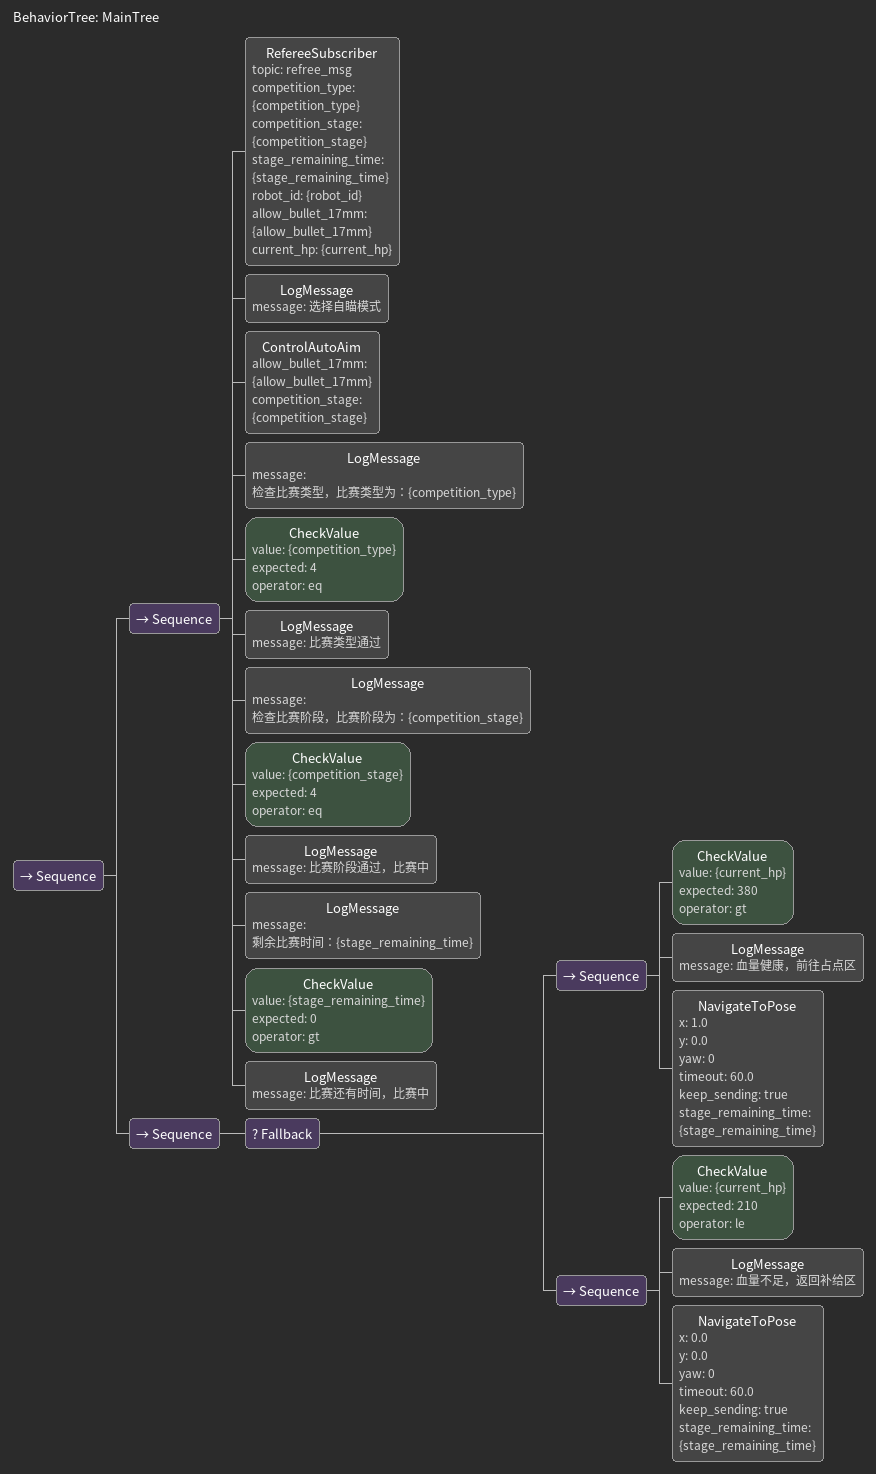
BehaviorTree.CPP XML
<?xml version="1.0" encoding="UTF-8"?>
<root BTCPP_format="4" main_tree_to_execute="MainTree">
  <!-- 主行为树 -->
  <BehaviorTree ID="MainTree">
    <Sequence>
        <Sequence>
            <!-- 赛前检查 -->
            <RefereeSubscriber topic="refree_msg"
                                competition_type="{competition_type}"
                                competition_stage="{competition_stage}"
                                stage_remaining_time="{stage_remaining_time}"
                                robot_id="{robot_id}"
                                allow_bullet_17mm="{allow_bullet_17mm}"
                                current_hp="{current_hp}"/>
            <LogMessage message="选择自瞄模式"/>
            <ControlAutoAim allow_bullet_17mm ="{allow_bullet_17mm}" competition_stage = "{competition_stage}"/>

            <!-- 比赛类型检查 -->
            <LogMessage message="检查比赛类型，比赛类型为：{competition_type}"/>
            <CheckValue value="{competition_type}" expected="4" operator="eq"/>
            <LogMessage message="比赛类型通过"/>

            <!-- 比赛阶段检查 -->
            <LogMessage message="检查比赛阶段，比赛阶段为：{competition_stage}"/>
            <CheckValue value="{competition_stage}" expected="4" operator="eq"/>
            <LogMessage message="比赛阶段通过，比赛中"/>

            <!-- 剩余时间检查 -->
            <LogMessage message="剩余比赛时间：{stage_remaining_time}"/>
            <CheckValue value="{stage_remaining_time}" expected="0" operator="gt"/>
            <LogMessage message="比赛还有时间，比赛中"/>
        </Sequence>

        <Sequence>
          <Fallback>
            <!-- 高血量分支 -->
            <Sequence>
              <CheckValue value="{current_hp}" expected="380" operator="gt"/>
              <LogMessage message="血量健康，前往占点区"/>
              <NavigateToPose x="1.0" y="0.0" yaw="0" timeout="60.0" keep_sending="true"
                                              stage_remaining_time="{stage_remaining_time}"/>

            </Sequence>
            <!-- 低血量分支 -->
            <Sequence>
              <CheckValue value="{current_hp}" expected="210" operator="le"/> <!-- le表示小于等于 -->
              <LogMessage message="血量不足，返回补给区"/>
              <NavigateToPose x="0.0" y="0.0" yaw="0" timeout="60.0" keep_sending="true"
                                stage_remaining_time="{stage_remaining_time}"/>
            </Sequence>
          </Fallback>
        </Sequence>

    </Sequence>
  </BehaviorTree>
</root>
